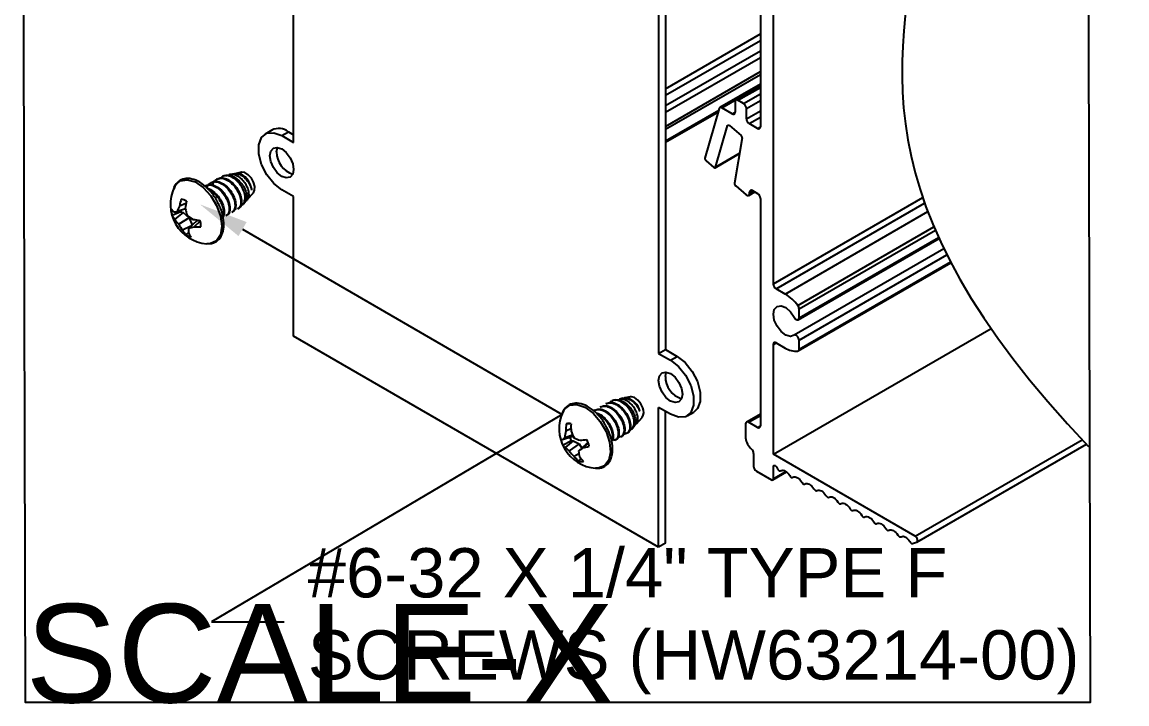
# Model space of a CAD drawing. Extents: x 0 to 4.21, y -5.05 to 0.02.
# Drawn here: x 0 to 4.21, y -5.053 to -2.457 of the extents above; entities that cross this region are included whole.
import ezdxf
from ezdxf import colors
from ezdxf.entities.mleader import LeaderData, LeaderLine
from ezdxf.math import Vec2, Vec3

# ---------------------------------------------------------------- set-up
doc = ezdxf.new("R2010")
doc.units = 0
doc.header["$LTSCALE"] = 0.5
doc.header["$MEASUREMENT"] = 0
for name, color, linetype in [('Dimension', 10, 'CONTINUOUS'), ('End Cap', 92, 'CONTINUOUS'), ('FAB DWG', 221, 'CONTINUOUS'), ('Hardware', 242, 'CONTINUOUS'), ('Housing', 150, 'CONTINUOUS')]:
    doc.layers.add(name, color=color, linetype=linetype)
doc.layers.add('Text-Unprinted', color=131, linetype='CONTINUOUS', plot=False)
doc.styles.add('LSAD_Standard', font='arial.ttf')

msp = doc.modelspace()

# ---------------------------------------------------------------- linework, layer by layer
at = {"layer": 'Dimension', "transparency": 16777216}
msp.add_open_spline([(2.3219, 0.0092), (3.6173, -0.5248), (3.502, -2.0327), (3.1689, -3.1314), (4.0635, -4.0731)], degree=3, knots=[0, 0, 0, 0, 1, 1.936571, 1.936571, 1.936571, 1.936571], dxfattribs=at)
at = {"layer": 'End Cap', "transparency": 16777216}
for p, q in [((1.0347, -2.9156), (1.0347, -1.1181)), ((2.4254, -1.9209), (2.4254, -3.7184)), ((2.4509, -1.9356), (2.4509, -3.7037)), ((0.9519, -2.8685), (0.9264, -2.8832)), ((0.9894, -2.8894), (1.0149, -2.8747)), ((0.9894, -2.8894), (1.0347, -2.9156)), ((1.0149, -2.8747), (1.0347, -2.8862)), ((0.9696, -2.9515), (0.9728, -2.9341)), ((1.0347, -3.1213), (0.9894, -3.0952)), ((1.0347, -3.653), (1.0347, -3.1213)), ((2.4254, -4.4559), (1.0347, -3.653)), ((2.4254, -3.7184), (2.4509, -3.7037)), ((2.4509, -3.7037), (2.4961, -3.7299)), ((2.4254, -3.7184), (2.4707, -3.7445)), ((2.4707, -3.7445), (2.4961, -3.7299)), ((2.4509, -3.8066), (2.454, -3.7892)), ((2.4707, -3.9503), (2.4254, -3.9242)), ((2.4254, -4.4559), (2.4254, -3.9242)), ((2.4509, -4.4412), (2.4509, -3.9389)), ((2.5337, -3.9566), (2.5591, -3.9419)), ((2.4509, -4.4412), (2.4254, -4.4559))]:
    msp.add_line(p, q, dxfattribs=at)
at = {"layer": 'End Cap', "transparency": 16777216, "flags": 128}
for points in [[(0.9894, -3.0952), (0.959, -3.0714), (0.9322, -3.0381), (0.9123, -2.9992), (0.9017, -2.9595), (0.9017, -2.9238), (0.9123, -2.8963), (0.9322, -2.8805), (0.959, -2.8781), (0.9894, -2.8894)], [(0.9442, -2.9662), (0.9476, -2.9482), (0.9574, -2.9369), (0.9721, -2.9341), (0.9894, -2.9401), (1.0067, -2.954), (1.0214, -2.9738), (1.0312, -2.9965), (1.0347, -3.0185), (1.0312, -3.0365), (1.0214, -3.0478), (1.0067, -3.0506), (0.9894, -3.0446), (0.9721, -3.0306), (0.9574, -3.0108), (0.9476, -2.9882), (0.9442, -2.9662)], [(2.4707, -3.7445), (2.5011, -3.7683), (2.5279, -3.8017), (2.5478, -3.8405), (2.5584, -3.8802), (2.5584, -3.916), (2.5478, -3.9434), (2.5279, -3.9593), (2.5011, -3.9617), (2.4707, -3.9503)], [(2.4961, -3.7299), (2.5266, -3.7536), (2.5534, -3.787), (2.5733, -3.8258), (2.5839, -3.8655), (2.5839, -3.9013), (2.5733, -3.9287), (2.5591, -3.9419)], [(2.4254, -3.8213), (2.4289, -3.8033), (2.4387, -3.792), (2.4534, -3.7892), (2.4707, -3.7952), (2.488, -3.8092), (2.5027, -3.829), (2.5125, -3.8516), (2.5159, -3.8736), (2.5125, -3.8916), (2.5027, -3.9029), (2.488, -3.9057), (2.4707, -3.8997), (2.4534, -3.8857), (2.4387, -3.8659), (2.4289, -3.8433), (2.4254, -3.8213)]]:
    msp.add_lwpolyline(points, dxfattribs=at)
at = {"layer": 'End Cap', "transparency": 16777216}
for centre, radius, start, end in [((0.9784, -2.9223), 0.06, 52.4853, 116.2043), ((1.0584, -2.9512), 0.0888, 180.1989, 252.3481), ((2.5397, -3.8063), 0.0888, 180.1989, 252.3481)]:
    msp.add_arc(centre, radius, start, end, dxfattribs=at)
at = {"layer": 'Hardware', "transparency": 16777216}
for p, q in [((0.8362, -3.0286), (0.8158, -3.0329)), ((0.7225, -3.0668), (0.7197, -3.0684)), ((0.7446, -3.054), (0.7418, -3.0556)), ((0.7778, -3.0409), (0.7718, -3.0422)), ((0.8076, -3.0346), (0.7938, -3.0375)), ((0.7004, -3.0795), (0.6976, -3.0811)), ((0.859, -3.1318), (0.8814, -3.1069)), ((0.6244, -3.1474), (0.5993, -3.1573)), ((0.844, -3.1486), (0.8505, -3.1414)), ((0.6048, -3.179), (0.5721, -3.1935)), ((0.6135, -3.1824), (0.5815, -3.2073)), ((0.6223, -3.1683), (0.5904, -3.1782)), ((0.6048, -3.179), (0.6135, -3.1824)), ((0.6135, -3.1824), (0.6361, -3.2017)), ((0.7777, -3.1943), (0.7804, -3.1927)), ((0.7998, -3.1815), (0.8025, -3.1799)), ((0.8219, -3.1688), (0.8271, -3.1657)), ((0.6361, -3.2017), (0.5966, -3.2263)), ((0.6427, -3.2342), (0.6111, -3.2491)), ((0.6652, -3.2131), (0.6351, -3.2414)), ((0.6361, -3.2017), (0.6475, -3.2297)), ((0.679, -3.2155), (0.6551, -3.2361)), ((0.6652, -3.2131), (0.676, -3.2116)), ((0.6335, -3.2579), (0.6241, -3.267)), ((2.2269, -3.9085), (2.2241, -3.9101)), ((2.2604, -3.8957), (2.254, -3.8971)), ((2.2903, -3.8894), (2.276, -3.8924)), ((2.3174, -3.8837), (2.298, -3.8878)), ((2.1827, -3.934), (2.1799, -3.9356)), ((2.2048, -3.9213), (2.202, -3.9229)), ((2.0869, -3.9862), (2.0735, -3.9862)), ((2.326, -4.0029), (2.3327, -3.9954)), ((2.341, -3.9861), (2.3626, -3.962)), ((2.0944, -4.0361), (2.0592, -4.0472)), ((2.0978, -4.0292), (2.068, -4.0393)), ((2.0914, -4.0053), (2.0713, -4.0144)), ((2.0994, -4.0326), (2.0944, -4.0361)), ((2.282, -4.036), (2.2848, -4.0344)), ((2.0915, -4.0509), (2.0607, -4.0693)), ((2.0994, -4.0511), (2.069, -4.0767)), ((2.1226, -4.063), (2.0848, -4.0896)), ((2.0915, -4.0509), (2.0994, -4.0511)), ((2.0994, -4.0511), (2.1226, -4.063)), ((2.1492, -4.0637), (2.12, -4.0905)), ((2.1226, -4.063), (2.1325, -4.079)), ((2.1572, -4.0595), (2.1363, -4.0783)), ((2.1492, -4.0637), (2.1568, -4.0583)), ((2.2599, -4.0488), (2.2627, -4.0472)), ((2.1216, -4.1008), (2.1035, -4.1106)), ((2.1301, -4.1184), (2.1213, -4.129))]:
    msp.add_line(p, q, dxfattribs=at)
at = {"layer": 'Hardware', "transparency": 16777216, "flags": 128}
for points in [[(0.8866, -3.0828), (0.8822, -3.0665), (0.8735, -3.0508), (0.862, -3.0381), (0.8493, -3.0302), (0.8374, -3.0284), (0.8362, -3.0286)], [(0.5794, -3.0857), (0.5834, -3.0785), (0.6027, -3.0614), (0.6288, -3.057), (0.659, -3.0658), (0.6901, -3.0869), (0.7185, -3.118), (0.7413, -3.1556), (0.7559, -3.1958), (0.7608, -3.2342), (0.7555, -3.2665), (0.7405, -3.2894), (0.7175, -3.3003), (0.7035, -3.3008)], [(0.8814, -3.1069), (0.8861, -3.0972), (0.8866, -3.0828)], [(2.0606, -3.9408), (2.0667, -3.9306), (2.087, -3.9152), (2.1139, -3.9125), (2.1444, -3.9231), (2.1753, -3.9456), (2.2031, -3.9778), (2.225, -4.016), (2.2384, -4.0562), (2.242, -4.094), (2.2353, -4.1253), (2.2192, -4.1466), (2.1952, -4.1558), (2.1848, -4.1559)], [(2.3651, -3.9261), (2.3575, -3.91), (2.3466, -3.8962), (2.334, -3.8868), (2.3217, -3.8834), (2.3174, -3.8837)]]:
    msp.add_lwpolyline(points, dxfattribs=at)
at = {"layer": 'Hardware', "transparency": 16777216}
for centre, radius, start, end in [((0.7958, -3.1046), 0.0794, 5.8913, 60.7742), ((0.7159, -3.1502), 0.151, 154.7008, 265.2938), ((0.7803, -3.1923), 0.1843, 160.4746, 169.0462), ((0.5955, -3.1876), 0.0579, 58.1508, 79.0536), ((0.8865, -3.1924), 0.2659, 168.2746, 174.3279), ((0.6058, -3.1453), 0.0439, 212.8046, 230.4782), ((0.6616, -3.1695), 0.0927, 179.7067, 194.9638), ((0.6213, -3.17), 0.0545, 205.5267, 223.1686), ((0.5729, -3.0241), 0.1551, 271.8309, 276.47), ((0.735, -3.2274), 0.1527, 152.679, 161.2227), ((0.6856, -3.1609), 0.0828, 189.1063, 192.6176), ((0.8378, -3.1247), 0.2198, 190.869, 198.1928), ((0.7631, -3.0114), 0.2261, 233.5871, 240.4153), ((0.6851, -3.1405), 0.1232, 212.8092, 224.1035), ((0.7322, -3.1561), 0.1527, 207.3799, 217.559), ((0.731, -3.2579), 0.0973, 170.2394, 180.0597), ((0.5922, -3.0366), 0.2092, 281.8252, 287.4947), ((0.7149, -2.8656), 0.3482, 259.5053, 263.9369), ((0.6693, -3.0291), 0.2075, 266.0792, 273.3077), ((0.5886, -3.2358), 0.0927, 359.7067, 14.9638), ((0.6935, -3.2028), 0.0945, 209.3252, 222.7108), ((0.6547, -3.2177), 0.0579, 238.1508, 259.0536), ((0.7137, -3.2214), 0.0879, 204.5598, 217.2306), ((2.2858, -3.9539), 0.0694, 13.0726, 73.4419), ((2.1972, -4.0053), 0.151, 154.7008, 265.2938), ((2.3322, -3.9419), 0.0365, 326.4549, 25.6815), ((2.2461, -4.0138), 0.1748, 170.9115, 180.196), ((2.0816, -4.0213), 0.036, 74.1953, 102.9431), ((2.3188, -3.9964), 0.2275, 177.5402, 184.6644), ((2.1148, -4.1006), 0.0771, 127.3904, 136.1643), ((2.2221, -4.0474), 0.1544, 167.6348, 176.9814), ((2.1839, -4.0116), 0.1004, 195.4639, 203.0319), ((2.2837, -3.9451), 0.204, 200.0145, 207.7896), ((2.1974, -3.8227), 0.237, 246.575, 252.5814), ((2.0637, -4.029), 0.0187, 231.9857, 256.0455), ((2.1714, -4.0181), 0.122, 192.1324, 204.8334), ((2.0809, -4.0548), 0.0248, 215.7032, 241.4941), ((2.1343, -4.0135), 0.0908, 224.0601, 236.9813), ((1.5326, -3.2882), 0.9943, 306.2094, 307.3823), ((2.0715, -3.3837), 0.6674, 274.7206, 276.9229), ((2.0748, -3.8015), 0.2836, 282.5342, 287.6019), ((2.0413, -4.0974), 0.122, 12.1324, 24.8334), ((2.2179, -3.9897), 0.1664, 216.901, 226.5866), ((2.2042, -4.0309), 0.1285, 218.365, 229.767), ((2.2453, -4.0761), 0.1261, 186.5609, 196.1178), ((2.2341, -4.036), 0.1332, 214.3188, 224.5034), ((2.1311, -4.0943), 0.036, 254.1953, 282.9431)]:
    msp.add_arc(centre, radius, start, end, dxfattribs=at)
for points, knots in [([(0.7469, -3.1476), (0.744, -3.1414), (0.7353, -3.1228), (0.7136, -3.0958), (0.685, -3.0702), (0.6543, -3.0546), (0.6251, -3.0507), (0.6001, -3.0593), (0.5837, -3.0741), (0.5794, -3.0879), (0.5779, -3.0926)], [0, 0, 0, 0, 0.073936, 0.219687, 0.366064, 0.51376, 0.662667, 0.792242, 0.928825, 1, 1, 1, 1]), ([(0.7047, -3.0904), (0.7048, -3.0898), (0.7055, -3.0818), (0.7136, -3.0715), (0.7287, -3.0631), (0.7485, -3.0652), (0.7694, -3.0765), (0.7886, -3.0953), (0.8031, -3.1188), (0.8115, -3.1431), (0.8119, -3.1639), (0.8071, -3.1774), (0.801, -3.1797), (0.7991, -3.1803)], [0, 0, 0, 0, 0.008654, 0.111891, 0.219403, 0.32415, 0.428897, 0.536409, 0.639647, 0.746221, 0.852796, 0.956033, 1, 1, 1, 1]), ([(0.7231, -3.0679), (0.7261, -3.0661), (0.7339, -3.0611), (0.7514, -3.0639), (0.7721, -3.0749), (0.7914, -3.0937), (0.8059, -3.1172), (0.8142, -3.1416), (0.8146, -3.1624), (0.8099, -3.1758), (0.8037, -3.1781), (0.8019, -3.1788)], [0, 0, 0, 0, 0.075278, 0.199365, 0.323452, 0.450815, 0.573113, 0.699365, 0.825617, 0.947915, 1, 1, 1, 1]), ([(0.7268, -3.0777), (0.7269, -3.0771), (0.7276, -3.0691), (0.7357, -3.0588), (0.7508, -3.0504), (0.7706, -3.0525), (0.7915, -3.0638), (0.8107, -3.0825), (0.8252, -3.106), (0.8336, -3.1304), (0.834, -3.1512), (0.8292, -3.1646), (0.8231, -3.1669), (0.8212, -3.1676)], [0, 0, 0, 0, 0.008654, 0.111891, 0.219403, 0.32415, 0.428897, 0.536409, 0.639647, 0.746221, 0.852796, 0.956033, 1, 1, 1, 1]), ([(0.7452, -3.0552), (0.7482, -3.0533), (0.756, -3.0484), (0.7735, -3.0511), (0.7942, -3.0621), (0.8135, -3.081), (0.828, -3.1044), (0.8363, -3.1288), (0.8367, -3.1496), (0.832, -3.163), (0.8258, -3.1653), (0.824, -3.166)], [0, 0, 0, 0, 0.075278, 0.199365, 0.323452, 0.450815, 0.573113, 0.699365, 0.825617, 0.947915, 1, 1, 1, 1]), ([(0.8337, -3.1536), (0.8361, -3.1532), (0.8423, -3.1521), (0.8485, -3.1432), (0.8514, -3.1289), (0.8489, -3.1108), (0.8414, -3.0912), (0.8296, -3.0723), (0.8145, -3.0564), (0.7976, -3.0453), (0.7811, -3.0406), (0.7667, -3.0421), (0.7603, -3.0481), (0.7574, -3.0508)], [0, 0, 0, 0, 0.058406, 0.151973, 0.245428, 0.340479, 0.435781, 0.530997, 0.627571, 0.724607, 0.821583, 0.919679, 1, 1, 1, 1]), ([(0.778, -3.0416), (0.7791, -3.0411), (0.7848, -3.0389), (0.7978, -3.0418), (0.8146, -3.0501), (0.8307, -3.0642), (0.8437, -3.0818), (0.8527, -3.1008), (0.8567, -3.1185), (0.8561, -3.1331), (0.852, -3.1386), (0.8501, -3.1411)], [0, 0, 0, 0, 0.033343, 0.160136, 0.286867, 0.410427, 0.534126, 0.657772, 0.778466, 0.899071, 1, 1, 1, 1]), ([(0.8441, -3.1365), (0.8449, -3.1367), (0.8496, -3.1382), (0.8564, -3.1352), (0.863, -3.1273), (0.8654, -3.1144), (0.8632, -3.0984), (0.8564, -3.081), (0.8458, -3.0643), (0.8322, -3.0502), (0.817, -3.0403), (0.8023, -3.0363), (0.7915, -3.0368), (0.7873, -3.0403), (0.7864, -3.041)], [0, 0, 0, 0, 0.017622, 0.110996, 0.204465, 0.297796, 0.392924, 0.488341, 0.583652, 0.680489, 0.777851, 0.87514, 0.973684, 1, 1, 1, 1]), ([(0.8076, -3.0348), (0.8079, -3.0347), (0.8119, -3.0328), (0.8222, -3.0346), (0.8366, -3.0405), (0.8508, -3.0517), (0.8626, -3.066), (0.8712, -3.0819), (0.8736, -3.0917), (0.8747, -3.0964)], [0, 0, 0, 0, 0.011354, 0.180875, 0.350341, 0.515787, 0.68047, 0.845124, 1, 1, 1, 1]), ([(0.8143, -3.0348), (0.8153, -3.0342), (0.8201, -3.0314), (0.8278, -3.0329), (0.8337, -3.035), (0.8346, -3.0353)], [0, 0, 0, 0, 0.181051, 0.886445, 1, 1, 1, 1]), ([(0.8346, -3.0353), (0.83, -3.0337), (0.8233, -3.0314), (0.8177, -3.0331), (0.8159, -3.0336)], [0, 0, 0, 0, 0.674984, 1, 1, 1, 1]), ([(0.6983, -3.0823), (0.7012, -3.0804), (0.709, -3.0755), (0.7265, -3.0782), (0.7472, -3.0892), (0.7665, -3.1081), (0.781, -3.1315), (0.7894, -3.1559), (0.7898, -3.1767), (0.785, -3.1901), (0.7789, -3.1924), (0.777, -3.1931)], [0, 0, 0, 0, 0.075278, 0.199365, 0.323452, 0.450815, 0.573113, 0.699365, 0.825617, 0.947915, 1, 1, 1, 1]), ([(0.701, -3.0807), (0.704, -3.0788), (0.7118, -3.0739), (0.7293, -3.0766), (0.75, -3.0876), (0.7693, -3.1065), (0.7838, -3.1299), (0.7921, -3.1543), (0.7926, -3.1751), (0.7878, -3.1885), (0.7816, -3.1908), (0.7798, -3.1915)], [0, 0, 0, 0, 0.075278, 0.199365, 0.323452, 0.450815, 0.573113, 0.699365, 0.825617, 0.947915, 1, 1, 1, 1]), ([(0.7047, -3.0904), (0.7056, -3.0905), (0.7127, -3.091), (0.7281, -3.101), (0.7471, -3.1191), (0.7617, -3.1427), (0.77, -3.1671), (0.7705, -3.1879), (0.7657, -3.2013), (0.7595, -3.2036), (0.7577, -3.2043)], [0, 0, 0, 0, 0.020155, 0.172017, 0.327888, 0.477561, 0.632073, 0.786584, 0.936257, 1, 1, 1, 1]), ([(0.7133, -3.097), (0.7171, -3.0988), (0.7279, -3.104), (0.7444, -3.121), (0.759, -3.1443), (0.7669, -3.1683), (0.7685, -3.1864), (0.765, -3.1928), (0.7641, -3.1946)], [0, 0, 0, 0, 0.113503, 0.3188268, 0.5159866, 0.7195197, 0.9230528, 1, 1, 1, 1]), ([(0.7039, -3.2997), (0.7101, -3.3001), (0.7258, -3.3011), (0.7469, -3.2893), (0.7627, -3.2674), (0.7697, -3.2381), (0.7677, -3.2034), (0.7598, -3.1716), (0.7501, -3.1536), (0.7469, -3.1476)], [0, 0, 0, 0, 0.10737, 0.270279, 0.426467, 0.584407, 0.749695, 0.917499, 1, 1, 1, 1]), ([(2.2229, -3.9917), (2.2222, -3.9902), (2.2157, -3.9765), (2.197, -3.9536), (2.1689, -3.9272), (2.1382, -3.9106), (2.109, -3.9057), (2.0833, -3.913), (2.0653, -3.9287), (2.06, -3.9443), (2.0577, -3.9509)], [0, 0, 0, 0, 0.017887, 0.167613, 0.317934, 0.469549, 0.622599, 0.755954, 0.896796, 1, 1, 1, 1]), ([(2.2243, -3.9107), (2.2289, -3.9086), (2.2388, -3.9043), (2.2585, -3.9093), (2.2792, -3.9226), (2.2973, -3.9432), (2.3105, -3.9671), (2.3167, -3.991), (2.3151, -4.0109), (2.3069, -4.0242), (2.2968, -4.0253), (2.2919, -4.0258)], [0, 0, 0, 0, 0.097555, 0.209537, 0.324474, 0.434842, 0.548778, 0.662713, 0.773081, 0.888018, 1, 1, 1, 1]), ([(2.2271, -3.9091), (2.2317, -3.907), (2.2415, -3.9027), (2.2613, -3.9077), (2.282, -3.921), (2.3001, -3.9416), (2.3132, -3.9655), (2.3195, -3.9894), (2.3179, -4.0093), (2.3097, -4.0226), (2.2996, -4.0237), (2.2946, -4.0242)], [0, 0, 0, 0, 0.097555, 0.209537, 0.324474, 0.434842, 0.548778, 0.662713, 0.773081, 0.888018, 1, 1, 1, 1]), ([(2.3169, -4.0076), (2.3183, -4.0074), (2.3237, -4.0068), (2.3295, -3.9992), (2.3332, -3.9857), (2.3315, -3.968), (2.3248, -3.9487), (2.3135, -3.9297), (2.2989, -3.9133), (2.2822, -3.9015), (2.2655, -3.8958), (2.2504, -3.8964), (2.2432, -3.9023), (2.2397, -3.9052)], [0, 0, 0, 0, 0.034432, 0.129528, 0.224701, 0.319758, 0.41644, 0.513378, 0.610229, 0.70846, 0.80716, 0.9058, 1, 1, 1, 1]), ([(2.2606, -3.8966), (2.2626, -3.8959), (2.2691, -3.8938), (2.2829, -3.8975), (2.2997, -3.9068), (2.3152, -3.9215), (2.3276, -3.9393), (2.3359, -3.9581), (2.339, -3.9754), (2.3377, -3.9887), (2.3337, -3.9931), (2.3321, -3.9949)], [0, 0, 0, 0, 0.053748, 0.181354, 0.305768, 0.430322, 0.554822, 0.676349, 0.797787, 0.919183, 1, 1, 1, 1]), ([(2.3404, -3.9856), (2.3415, -3.9846), (2.3451, -3.9815), (2.3471, -3.9708), (2.3457, -3.9554), (2.3396, -3.9382), (2.3295, -3.9214), (2.3164, -3.9068), (2.3015, -3.8965), (2.2872, -3.8912), (2.2795, -3.8924), (2.2761, -3.893)], [0, 0, 0, 0, 0.053724, 0.172662, 0.291424, 0.412474, 0.53389, 0.655174, 0.778396, 0.902289, 1, 1, 1, 1]), ([(2.2904, -3.89), (2.2913, -3.8896), (2.2961, -3.8877), (2.3069, -3.89), (2.3215, -3.8968), (2.3352, -3.9085), (2.3465, -3.923), (2.3511, -3.9333), (2.3534, -3.9382)], [0, 0, 0, 0, 0.044647, 0.242297, 0.435258, 0.62733, 0.819366, 1, 1, 1, 1]), ([(2.3056, -3.8874), (2.3013, -3.8872), (2.2962, -3.887), (2.2927, -3.8899), (2.2922, -3.8903)], [0, 0, 0, 0, 0.847139, 1, 1, 1, 1]), ([(2.2967, -3.8894), (2.2988, -3.8885), (2.3015, -3.8872), (2.3048, -3.8874), (2.3056, -3.8874)], [0, 0, 0, 0, 0.760349, 1, 1, 1, 1]), ([(2.1802, -3.9362), (2.1847, -3.9341), (2.1946, -3.9298), (2.2143, -3.9348), (2.235, -3.9481), (2.2531, -3.9687), (2.2663, -3.9926), (2.2725, -4.0165), (2.2709, -4.0363), (2.2639, -4.0485), (2.2558, -4.0496), (2.2527, -4.05)], [0, 0, 0, 0, 0.101661, 0.218356, 0.338132, 0.453145, 0.571876, 0.690607, 0.80562, 0.925396, 1, 1, 1, 1]), ([(2.1829, -3.9346), (2.1875, -3.9325), (2.1973, -3.9282), (2.2171, -3.9332), (2.2378, -3.9465), (2.2559, -3.9671), (2.269, -3.991), (2.2754, -4.015), (2.2735, -4.0343), (2.2685, -4.0453), (2.2631, -4.0465), (2.2625, -4.0467)], [0, 0, 0, 0, 0.108101, 0.232188, 0.35955, 0.481849, 0.608101, 0.734353, 0.856651, 0.984014, 1, 1, 1, 1]), ([(2.1868, -3.9455), (2.1894, -3.9459), (2.1988, -3.9475), (2.2158, -3.9597), (2.2337, -3.9797), (2.247, -4.0039), (2.253, -4.0274), (2.2524, -4.0454), (2.2476, -4.0512), (2.2459, -4.0533)], [0, 0, 0, 0, 0.068295, 0.238906, 0.402733, 0.571855, 0.740978, 0.904805, 1, 1, 1, 1]), ([(2.19, -3.9484), (2.1907, -3.9485), (2.1981, -3.95), (2.2131, -3.9615), (2.231, -3.9813), (2.2443, -4.0056), (2.2501, -4.0288), (2.2501, -4.0453), (2.2464, -4.0502), (2.2456, -4.0512)], [0, 0, 0, 0, 0.01991, 0.209508, 0.391567, 0.579511, 0.767455, 0.949514, 1, 1, 1, 1]), ([(2.2023, -3.9234), (2.2068, -3.9214), (2.2167, -3.917), (2.2364, -3.9221), (2.2571, -3.9354), (2.2752, -3.9559), (2.2884, -3.9799), (2.2946, -4.0038), (2.293, -4.0235), (2.286, -4.0357), (2.2779, -4.0369), (2.2748, -4.0373)], [0, 0, 0, 0, 0.101661, 0.218356, 0.338132, 0.453145, 0.571876, 0.690607, 0.80562, 0.925396, 1, 1, 1, 1]), ([(2.205, -3.9218), (2.2096, -3.9198), (2.2194, -3.9154), (2.2392, -3.9205), (2.2599, -3.9338), (2.278, -3.9544), (2.2911, -3.9783), (2.2975, -4.0023), (2.2956, -4.0216), (2.2906, -4.0326), (2.2852, -4.0338), (2.2846, -4.0339)], [0, 0, 0, 0, 0.108101, 0.232188, 0.35955, 0.481849, 0.608101, 0.734353, 0.856651, 0.984014, 1, 1, 1, 1]), ([(2.1849, -4.1547), (2.1904, -4.1552), (2.2054, -4.1567), (2.2264, -4.1459), (2.2429, -4.1247), (2.2507, -4.096), (2.2496, -4.0617), (2.2406, -4.0252), (2.2285, -4.0024), (2.2229, -3.9917)], [0, 0, 0, 0, 0.089328, 0.245136, 0.39382, 0.543452, 0.700143, 0.859706, 1, 1, 1, 1])]:
    msp.add_open_spline(points, degree=3, knots=knots, dxfattribs=at)
at = {"layer": 'Housing', "transparency": 16777216}
for p, q in [((2.8624, -3.4539), (2.8624, -1.6809)), ((2.8129, -1.688), (2.8129, -2.8557)), ((2.4509, -2.7113), (2.8129, -2.5023)), ((2.4509, -2.7358), (2.8129, -2.5268)), ((2.4509, -2.7752), (2.8129, -2.5662)), ((2.4509, -2.8005), (2.8129, -2.5915)), ((2.4509, -2.8546), (2.8129, -2.6457)), ((2.4509, -2.8653), (2.8129, -2.6563)), ((2.8129, -2.6939), (2.659, -2.7827)), ((2.6665, -2.7835), (2.8129, -2.699)), ((2.8129, -2.7004), (2.7198, -2.7542)), ((2.7273, -2.7549), (2.8129, -2.7055)), ((2.7492, -2.7676), (2.8129, -2.7308)), ((2.7167, -2.761), (2.7167, -2.8002)), ((2.7492, -2.7676), (2.7273, -2.7549)), ((2.7598, -2.7859), (2.8129, -2.7553)), ((2.4509, -2.9097), (2.6546, -2.7921)), ((2.4509, -2.9148), (2.6529, -2.7982)), ((2.6563, -2.7865), (2.6018, -2.9745)), ((2.7061, -2.8063), (2.6665, -2.7835)), ((2.7061, -2.8063), (2.7167, -2.8002)), ((2.7598, -2.8251), (2.7598, -2.7859)), ((2.7598, -2.8251), (2.8129, -2.7945)), ((2.7704, -2.8435), (2.8129, -2.819)), ((2.6423, -3.0095), (2.6881, -2.8513)), ((2.6881, -2.8513), (2.692, -2.8491)), ((2.6948, -2.8506), (2.7394, -2.8883)), ((2.8023, -2.8619), (2.7704, -2.8435)), ((2.8023, -2.8619), (2.8129, -2.8557)), ((2.7437, -2.8982), (2.7148, -3.0707)), ((2.6059, -2.9851), (2.6356, -3.0101)), ((2.6409, -3.0114), (2.7337, -2.9578)), ((2.6423, -3.0095), (2.7339, -2.9565)), ((2.7191, -3.0806), (2.7588, -3.1142)), ((2.7687, -3.1166), (2.7913, -3.1036)), ((2.7718, -3.1046), (2.7824, -3.0985)), ((2.7718, -3.1097), (2.7869, -3.101)), ((2.7718, -3.1097), (2.7718, -3.1046)), ((2.7824, -3.0985), (2.8023, -3.1099)), ((2.8129, -3.1283), (2.8129, -3.9937)), ((2.8624, -3.4539), (3.4318, -3.1254)), ((2.873, -3.4723), (3.4389, -3.1458)), ((2.9076, -3.4923), (3.451, -3.1787)), ((2.9555, -3.5361), (3.4743, -3.2367)), ((2.9573, -3.5902), (3.4937, -3.2808)), ((2.9604, -3.5492), (3.4798, -3.2495)), ((2.9604, -3.5834), (3.4919, -3.2767)), ((3.5122, -3.32), (2.9423, -3.6488)), ((2.9604, -3.6679), (3.5235, -3.343)), ((2.9573, -3.7089), (3.5391, -3.3733)), ((2.9604, -3.7021), (3.537, -3.3694)), ((2.9076, -3.4923), (2.873, -3.4723)), ((2.9604, -3.5834), (2.9604, -3.5492)), ((2.8624, -4.1026), (3.692, -3.624)), ((2.8624, -3.6842), (2.873, -3.678)), ((2.8624, -4.1026), (2.8624, -3.6842)), ((2.873, -3.678), (2.9076, -3.6981)), ((2.9604, -3.7021), (2.9604, -3.6679)), ((2.8129, -3.9493), (2.7603, -3.9797)), ((2.7682, -3.9802), (2.8129, -3.9544)), ((2.7568, -3.9859), (2.7568, -4.0401)), ((2.8023, -3.9999), (2.7682, -3.9802)), ((2.8023, -3.9999), (2.8129, -3.9938)), ((3.4023, -4.4143), (4.0389, -4.0471)), ((3.4091, -4.437), (4.0551, -4.0643)), ((2.7874, -4.0993), (2.7874, -4.1481)), ((3.4023, -4.4143), (2.8624, -4.1026)), ((2.798, -4.1664), (2.8553, -4.1995)), ((2.8624, -4.1485), (2.8683, -4.1451)), ((2.8624, -4.1954), (2.8624, -4.1485)), ((2.8741, -4.1505), (2.8801, -4.1602)), ((2.8897, -4.1656), (2.8914, -4.1647)), ((2.8603, -4.2), (2.9128, -4.1697)), ((2.8624, -4.1954), (2.9102, -4.1678)), ((2.925, -4.1837), (2.926, -4.1853)), ((2.9356, -4.1907), (2.9373, -4.1899)), ((2.9709, -4.2088), (2.9719, -4.2104)), ((2.9815, -4.2158), (2.9832, -4.215)), ((3.0168, -4.2339), (3.0178, -4.2355)), ((3.0274, -4.2409), (3.0291, -4.2401)), ((3.0627, -4.259), (3.0637, -4.2606)), ((3.0733, -4.266), (3.075, -4.2652)), ((3.1086, -4.2841), (3.1096, -4.2857)), ((3.1192, -4.2911), (3.1209, -4.2903)), ((3.1545, -4.3092), (3.1555, -4.3109)), ((3.1651, -4.3163), (3.1658, -4.3159)), ((3.1993, -4.335), (3.2001, -4.3362)), ((3.2097, -4.3416), (3.2114, -4.3408)), ((3.245, -4.3597), (3.246, -4.3613)), ((3.2556, -4.3667), (3.2573, -4.3659)), ((3.2909, -4.3848), (3.2919, -4.3864)), ((3.3015, -4.3918), (3.3032, -4.391)), ((3.3368, -4.4099), (3.3378, -4.4115)), ((3.3474, -4.4169), (3.3491, -4.4161)), ((3.3827, -4.435), (3.3836, -4.4366)), ((3.3932, -4.442), (3.4081, -4.4374))]:
    msp.add_line(p, q, dxfattribs=at)
at = {"layer": 'Housing', "transparency": 16777216, "flags": 128}
for points in [[(2.6665, -2.7835), (2.6648, -2.7826), (2.6631, -2.7822), (2.6615, -2.782), (2.6601, -2.7822), (2.6588, -2.7828), (2.6577, -2.7837), (2.6569, -2.785), (2.6563, -2.7865)], [(2.6881, -2.8513), (2.6885, -2.8504), (2.6891, -2.8497), (2.6898, -2.8492), (2.6907, -2.849), (2.6917, -2.849), (2.6927, -2.8493), (2.6938, -2.8499), (2.6948, -2.8506)], [(2.6356, -3.0101), (2.6366, -3.0109), (2.6377, -3.0115), (2.6388, -3.0118), (2.6397, -3.0118), (2.6406, -3.0116), (2.6413, -3.0111), (2.6419, -3.0104), (2.6423, -3.0095)], [(2.7588, -3.1142), (2.7612, -3.1158), (2.7636, -3.1169), (2.7658, -3.1173), (2.7678, -3.117), (2.7695, -3.116), (2.7708, -3.1144), (2.7716, -3.1123), (2.7718, -3.1097)], [(2.9418, -3.6491), (2.9274, -3.6536), (2.9098, -3.6486), (2.8918, -3.635), (2.8764, -3.6149), (2.866, -3.5917), (2.8624, -3.569), (2.866, -3.5506), (2.8764, -3.5393), (2.8918, -3.5371), (2.9098, -3.5442), (2.9274, -3.5596), (2.9418, -3.5807)], [(2.9418, -3.5807), (2.9442, -3.5845), (2.9472, -3.5876), (2.9504, -3.5898), (2.9535, -3.5909), (2.9563, -3.5907), (2.9585, -3.5893), (2.9599, -3.5868), (2.9604, -3.5834)], [(2.9604, -3.6679), (2.9599, -3.664), (2.9585, -3.6598), (2.9563, -3.6559), (2.9535, -3.6525), (2.9504, -3.6499), (2.9472, -3.6484), (2.9442, -3.6482), (2.9418, -3.6491)], [(2.8624, -4.1485), (2.8629, -4.1467), (2.8639, -4.1454), (2.8653, -4.1448), (2.867, -4.1447), (2.8688, -4.1453), (2.8707, -4.1466), (2.8725, -4.1483), (2.8741, -4.1505)], [(2.8801, -4.1602), (2.8812, -4.1617), (2.8824, -4.1631), (2.8836, -4.1642), (2.8849, -4.1651), (2.8862, -4.1657), (2.8875, -4.166), (2.8887, -4.166), (2.8897, -4.1656)], [(2.8914, -4.1647), (2.895, -4.1636), (2.8991, -4.1635), (2.9036, -4.1645), (2.9081, -4.1666), (2.9127, -4.1697), (2.9172, -4.1737), (2.9213, -4.1784), (2.925, -4.1837)], [(2.926, -4.1853), (2.9271, -4.1868), (2.9282, -4.1882), (2.9295, -4.1893), (2.9308, -4.1902), (2.9321, -4.1908), (2.9334, -4.1911), (2.9346, -4.1911), (2.9356, -4.1907)], [(2.9373, -4.1899), (2.9409, -4.1887), (2.945, -4.1886), (2.9494, -4.1896), (2.954, -4.1917), (2.9586, -4.1948), (2.9631, -4.1988), (2.9672, -4.2035), (2.9709, -4.2088)], [(2.9719, -4.2104), (2.973, -4.2119), (2.9741, -4.2133), (2.9754, -4.2144), (2.9767, -4.2153), (2.978, -4.2159), (2.9793, -4.2162), (2.9805, -4.2162), (2.9815, -4.2158)], [(2.9832, -4.215), (2.9868, -4.2138), (2.9909, -4.2137), (2.9953, -4.2147), (2.9999, -4.2168), (3.0045, -4.2199), (3.009, -4.2239), (3.0131, -4.2286), (3.0168, -4.2339)], [(3.0178, -4.2355), (3.0188, -4.237), (3.02, -4.2384), (3.0213, -4.2395), (3.0226, -4.2404), (3.0239, -4.241), (3.0252, -4.2413), (3.0264, -4.2413), (3.0274, -4.2409)], [(3.0291, -4.2401), (3.0327, -4.2389), (3.0368, -4.2388), (3.0412, -4.2398), (3.0458, -4.2419), (3.0504, -4.245), (3.0549, -4.249), (3.059, -4.2537), (3.0627, -4.259)], [(3.0637, -4.2606), (3.0647, -4.2621), (3.0659, -4.2635), (3.0672, -4.2646), (3.0685, -4.2655), (3.0698, -4.2661), (3.0711, -4.2664), (3.0722, -4.2664), (3.0733, -4.266)], [(3.075, -4.2652), (3.0786, -4.264), (3.0827, -4.2639), (3.0871, -4.2649), (3.0917, -4.267), (3.0963, -4.2701), (3.1008, -4.2741), (3.1049, -4.2788), (3.1086, -4.2841)], [(3.1096, -4.2857), (3.1106, -4.2872), (3.1118, -4.2886), (3.1131, -4.2897), (3.1144, -4.2906), (3.1157, -4.2912), (3.117, -4.2915), (3.1181, -4.2915), (3.1192, -4.2911)], [(3.1209, -4.2903), (3.1245, -4.2891), (3.1286, -4.289), (3.133, -4.29), (3.1376, -4.2921), (3.1422, -4.2952), (3.1466, -4.2992), (3.1508, -4.3039), (3.1545, -4.3092)], [(3.1555, -4.3109), (3.1566, -4.3124), (3.1577, -4.3137), (3.159, -4.3149), (3.1603, -4.3158), (3.1616, -4.3164), (3.1629, -4.3167), (3.164, -4.3166), (3.1651, -4.3163)], [(3.1658, -4.3159), (3.1695, -4.3148), (3.1736, -4.3147), (3.178, -4.3158), (3.1825, -4.3179), (3.1871, -4.321), (3.1915, -4.325), (3.1956, -4.3297), (3.1993, -4.335)], [(3.2001, -4.3362), (3.2011, -4.3377), (3.2023, -4.3391), (3.2036, -4.3402), (3.2049, -4.3411), (3.2062, -4.3417), (3.2075, -4.342), (3.2086, -4.342), (3.2097, -4.3416)], [(3.2114, -4.3408), (3.215, -4.3396), (3.2191, -4.3395), (3.2235, -4.3405), (3.2281, -4.3426), (3.2327, -4.3457), (3.2371, -4.3497), (3.2413, -4.3544), (3.245, -4.3597)], [(3.246, -4.3613), (3.247, -4.3628), (3.2482, -4.3642), (3.2495, -4.3653), (3.2508, -4.3662), (3.2521, -4.3668), (3.2534, -4.3671), (3.2545, -4.3671), (3.2556, -4.3667)], [(3.2573, -4.3659), (3.2609, -4.3647), (3.265, -4.3646), (3.2694, -4.3656), (3.274, -4.3677), (3.2786, -4.3708), (3.283, -4.3748), (3.2872, -4.3795), (3.2909, -4.3848)], [(3.2919, -4.3864), (3.2929, -4.3879), (3.2941, -4.3893), (3.2954, -4.3904), (3.2967, -4.3913), (3.298, -4.3919), (3.2993, -4.3922), (3.3004, -4.3922), (3.3015, -4.3918)], [(3.3032, -4.391), (3.3068, -4.3898), (3.3109, -4.3897), (3.3153, -4.3907), (3.3199, -4.3928), (3.3245, -4.3959), (3.3289, -4.3999), (3.3331, -4.4046), (3.3368, -4.4099)], [(3.3378, -4.4115), (3.3388, -4.413), (3.34, -4.4144), (3.3413, -4.4155), (3.3426, -4.4164), (3.3439, -4.417), (3.3451, -4.4173), (3.3463, -4.4173), (3.3474, -4.4169)], [(3.3491, -4.4161), (3.3527, -4.4149), (3.3568, -4.4148), (3.3612, -4.4158), (3.3658, -4.4179), (3.3704, -4.421), (3.3748, -4.425), (3.379, -4.4297), (3.3827, -4.435)], [(3.4081, -4.4374), (3.4102, -4.4361), (3.4114, -4.4338), (3.4118, -4.4307), (3.4113, -4.427), (3.41, -4.4232), (3.4079, -4.4196), (3.4052, -4.4165), (3.4023, -4.4143)], [(3.3836, -4.4366), (3.3847, -4.4381), (3.3859, -4.4395), (3.3872, -4.4406), (3.3885, -4.4415), (3.3898, -4.4421), (3.391, -4.4424), (3.3922, -4.4424), (3.3932, -4.442)]]:
    msp.add_lwpolyline(points, dxfattribs=at)
at = {"layer": 'Housing', "transparency": 16777216}
for centre, radius, start, end in [((2.7232, -2.76), 0.00655, 50.7968, 189.2143), ((2.7368, -2.787), 0.0231, 2.6055, 57.3946), ((2.7102, -2.8013), 0.00655, 230.7981, 9.2143), ((2.7829, -2.8241), 0.0231, 182.6054, 237.3945), ((2.8064, -2.8568), 0.00655, 230.7953, 9.2138), ((2.7318, -2.8974), 0.0119, 356.177, 50.4241), ((2.6131, -2.9762), 0.0115, 171.8213, 231.193), ((2.7267, -3.0715), 0.0119, 176.1763, 230.4233), ((2.7783, -3.1036), 0.00655, 50.7973, 189.2141), ((2.7898, -3.1293), 0.0231, 2.6052, 57.3945), ((2.8854, -3.4529), 0.0231, 182.6052, 237.3945), ((2.8208, -3.6353), 0.1673, 36.3904, 58.75), ((2.9376, -3.5502), 0.0229, 2.5455, 38.3372), ((2.8688, -3.6831), 0.00655, 50.7965, 189.214), ((2.948, -3.6354), 0.0746, 237.1914, 275.7634), ((2.9538, -3.7031), 0.00671, 284.9009, 8.707), ((2.7639, -3.9859), 0.00709, 53.3755, 180.2358), ((2.8064, -3.9948), 0.00655, 230.7953, 9.2138), ((2.8247, -4.0316), 0.0684, 187.1235, 228.6417), ((2.7639, -4.1005), 0.0235, 2.9349, 48.466), ((2.8104, -4.147), 0.0231, 182.6055, 237.3944), ((2.8581, -4.1961), 0.00437, 230.7967, 9.2137)]:
    msp.add_arc(centre, radius, start, end, dxfattribs=at)
at = {"layer": 'Text-Unprinted', "ltscale": 0.5, "transparency": 16777216}
msp.add_lwpolyline([(0, 0), (4.0569, 0.0185), (4.0701, -5.0474), (0.0132, -5.0474)], close=True, dxfattribs=at)

# ---------------------------------------------------------------- texts
at = {"layer": 'Text-Unprinted', "ltscale": 0.5, "transparency": 16777216, "style": 'LSAD_Standard'}
msp.add_attdef('SCALE-X', (0.0132, -5.0474), 'XEffectiveScaleFactor', height=0.375, dxfattribs=at)

# ---------------------------------------------------------------- leaders
at = {"layer": 'FAB DWG', "ltscale": 0.5, "transparency": 16777216}
ml = msp.add_multileader_mtext('Standard', dxfattribs=at)
ml.set_content('#6-32 X 1/4" TYPE F SCREWS (HW63214-00)', color=256, style='LSAD_Standard')
ml.set_leader_properties()
ml.build(insert=Vec2(0, 0))
ml.multileader.update_dxf_attribs({"text_left_attachment_type": 2, "dogleg_length": 0.36, "arrow_head_size": 0.1875})
ctx = ml.context
ctx.base_point, ctx.char_height, ctx.arrow_head_size, ctx.landing_gap_size, ctx.plane_origin = Vec3(0.9987, -4.7406), 0.1875, 0.1875, 0.09, Vec3(-21.761, 15.6462)
ctx.left_attachment = 2
notes = []
notes.append((ctx, [(1, (1, 1, 0), (0.7215, -4.7406), (1, 0), 0.2772, [(1, [(0.6779, -3.151), (2.0577, -3.9509)], 0, [])])]))
ctx.mtext.insert, ctx.mtext.width, ctx.mtext.defined_height, ctx.mtext.flow_direction = Vec3(1.0887, -4.4598), 3.120864, 0.5802, 5
for ctx, leaders in notes:
    for number, flags, end, landing, length, lines in leaders:
        leader = LeaderData()
        leader.index, (leader.has_last_leader_line, leader.has_dogleg_vector, leader.attachment_direction) = number, flags
        leader.last_leader_point, leader.dogleg_vector, leader.dogleg_length = Vec3(end), Vec3(landing), length
        for number, points, colour, breaks in lines:
            line = LeaderLine()
            line.index, line.vertices, line.color, line.breaks = number, Vec3.list(points), colors.encode_raw_color(colour), breaks
            leader.lines.append(line)
        ctx.leaders.append(leader)

doc.saveas('drawing.dxf')
